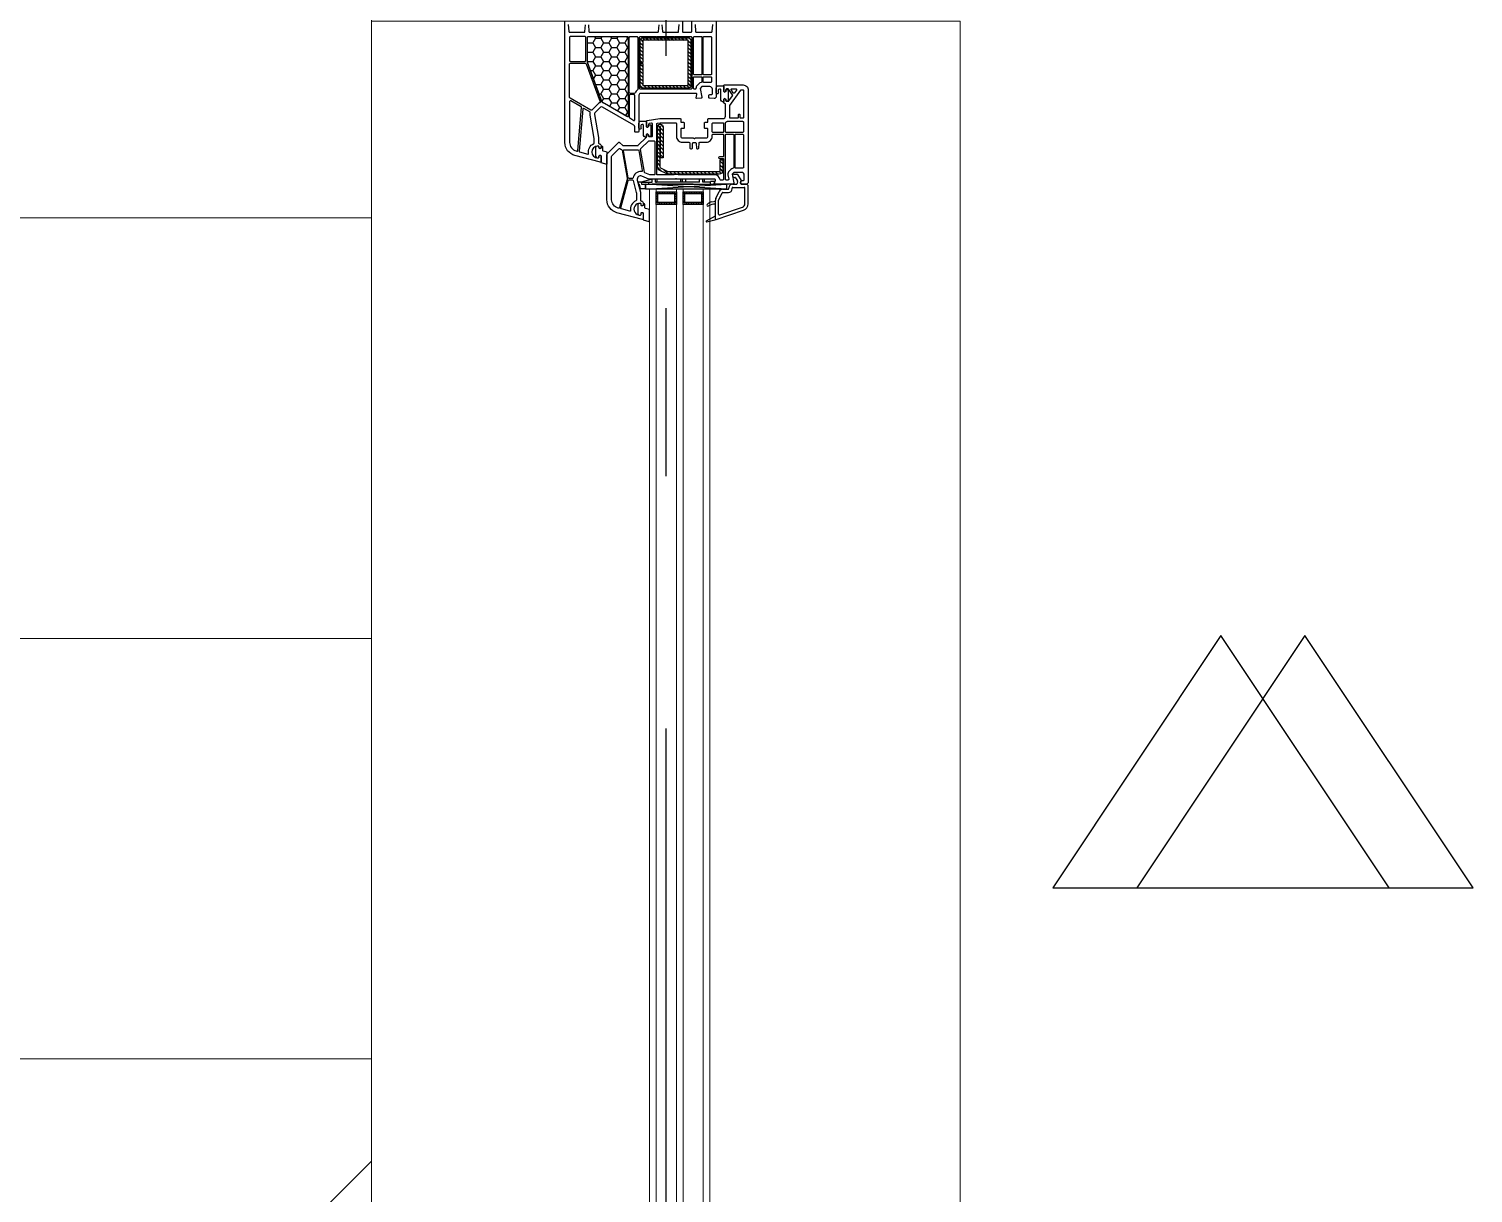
# Model space of a CAD drawing. Header units: inches. Extents: x -21163 to 11874, y -14995 to 6550.
# Drawn here: x -14029 to -13171, y -956 to -263 of the extents above; entities that cross this region are included whole.
import ezdxf

# ---------------------------------------------------------------- set-up
doc = ezdxf.new("R2010")
doc.units = ezdxf.units.IN
doc.header["$MEASUREMENT"] = 0
doc.linetypes.add('CONTI', pattern=[0])
doc.linetypes.add('GOST2.303 5', pattern=[24, 20, -1.5, 1, -1.5])
doc.layers.get('0').update_dxf_attribs({"color": 8})
for name, color, linetype in [('axis_dim', 8, 'CONTI'), ('GASKET', 8, 'Continuous'), ('PVC', 8, 'Continuous'), ('SOCKETS', 1, 'Continuous'), ('STEEL', 8, 'Continuous')]:
    doc.layers.add(name, color=color, linetype=linetype)
for name, color, linetype, lineweight in [('doors_windows', 8, 'Continuous', 5), ('floor', 8, 'Continuous', 5), ('stair1', 8, 'Continuous', 15)]:
    doc.layers.add(name, color=color, linetype=linetype, lineweight=lineweight)

# ---------------------------------------------------------------- blocks, each defined once
blk = doc.blocks.new('*U20')
at = {"linetype": 'Continuous'}
h = blk.add_hatch(dxfattribs=at)
h.set_pattern_fill('HONEY', color=6, angle=-90, style=0)
h.set_pattern_definition([(270, (1672.2694, 52.6428), (-2.74963, -4.7625), [3.175, -6.35]), (150, (1672.2694, 52.6428), (-2.74963, 4.7625), [3.175, -6.35]), (210, (1672.2694, 52.6428), (-5.49926, -6e-07), [-6.35, 3.175])])
h.paths.add_polyline_path([(1543.89, -37.59, -0.57735), (1543.46, -36.84), (1551.14, -23.53, 0.079163), (1551.54, -22.5, -0.259107), (1551.85, -22.14), (1575.53, -13.52, -0.087489), (1575.7, -13.49), (1590.41, -13.49, -0.414214), (1590.91, -13.99), (1590.91, -37.09, -0.414214), (1590.41, -37.59)])
at = {"color": 1, "linetype": 'Continuous', "lineweight": 25}
for p, q in [((1500.15, -48.17), (1503.14, -96.18)), ((1500.15, -96.18), (1503.14, -48.17))]:
    blk.add_line(p, q, dxfattribs=at)
at = {"color": 1, "linetype": 'Continuous'}
for p, q in [((1503.14, -44.14), (1500.57, -44.82)), ((1500.57, -44.82), (1500.57, -47.87)), ((1500.57, -47.87), (1503.14, -47.87)), ((1504.33, -45.37), (1503.13, -45.65)), ((1503.13, -45.65), (1503.13, -88.61)), ((1503.13, -49.97), (1504.33, -49.97)), ((1504.34, -43.52), (1503.14, -43.85)), ((1503.14, -43.85), (1503.14, -44.14)), ((1504.33, -45.37), (1504.33, -51.97)), ((1506.13, -51.97), (1504.33, -45.37)), ((1504.33, -45.65), (1504.33, -51.97)), ((1504.34, -45.39), (1504.34, -43.52)), ((1503.13, -76.2), (1503.13, -52)), ((1504.33, -51.97), (1506.13, -51.97)), ((1504.33, -53.97), (1504.33, -54.57)), ((1504.33, -53.97), (1506.13, -53.97)), ((1504.33, -79.97), (1504.33, -53.97)), ((1504.33, -54.97), (1506.13, -54.97)), ((1506.13, -82.97), (1506.13, -51.97)), ((1504.33, -68.97), (1506.13, -68.97)), ((1504.33, -69.97), (1506.13, -69.97)), ((1504.33, -71.97), (1506.13, -71.97)), ((1504.33, -79.97), (1506.13, -79.97)), ((1504.33, -81.97), (1506.13, -81.97)), ((1504.33, -86.67), (1504.33, -81.97)), ((1504.33, -82.97), (1506.13, -82.97)), ((1503.13, -86.67), (1504.83, -86.67)), ((1503.13, -88.61), (1504.83, -89.07)), ((1504.83, -89.07), (1504.83, -86.67))]:
    blk.add_line(p, q, dxfattribs=at)
at = {"color": 5}
for p, q in [((1492.17, -55.28), (1491.17, -55.28)), ((1492.17, -56.28), (1491.17, -56.28)), ((1492.17, -57.28), (1491.17, -57.28)), ((1492.17, -58.28), (1491.17, -58.28)), ((1492.17, -59.28), (1491.17, -59.28)), ((1492.17, -55.28), (1492.17, -54.28)), ((1492.67, -55.28), (1492.67, -54.28)), ((1493.67, -55.28), (1493.67, -54.28)), ((1494.67, -55.28), (1494.67, -54.28)), ((1495.67, -55.28), (1495.67, -54.28)), ((1496.67, -55.28), (1496.67, -54.28)), ((1497.67, -55.28), (1497.67, -54.28)), ((1497.67, -55.28), (1498.67, -55.28)), ((1497.67, -56.28), (1498.67, -56.28)), ((1497.67, -57.28), (1498.67, -57.28)), ((1497.67, -58.28), (1498.67, -58.28)), ((1497.67, -59.28), (1498.67, -59.28)), ((1492.17, -60.28), (1491.17, -60.28)), ((1492.17, -61.28), (1491.17, -61.28)), ((1492.17, -62.28), (1491.17, -62.28)), ((1492.17, -63.28), (1491.17, -63.28)), ((1492.17, -64.28), (1491.17, -64.28)), ((1492.17, -65.28), (1491.17, -65.28)), ((1492.17, -65.28), (1491.17, -65.28)), ((1492.17, -66.28), (1491.17, -66.28)), ((1492.17, -65.28), (1492.17, -66.28)), ((1492.67, -66.28), (1492.67, -65.28)), ((1493.67, -66.28), (1493.67, -65.28)), ((1494.67, -66.28), (1494.67, -65.28)), ((1495.67, -66.28), (1495.67, -65.28)), ((1496.67, -66.28), (1496.67, -65.28)), ((1497.67, -60.28), (1498.67, -60.28)), ((1497.67, -61.28), (1498.67, -61.28)), ((1497.67, -62.28), (1498.67, -62.28)), ((1497.67, -63.28), (1498.67, -63.28)), ((1497.67, -64.28), (1498.67, -64.28)), ((1497.67, -65.28), (1498.67, -65.28)), ((1497.67, -65.28), (1498.67, -65.28)), ((1497.67, -65.28), (1497.67, -66.28)), ((1497.67, -66.28), (1498.67, -66.28)), ((1492.17, -71.28), (1491.17, -71.28)), ((1492.17, -72.28), (1491.17, -72.28)), ((1492.17, -73.28), (1491.17, -73.28)), ((1492.17, -74.28), (1491.17, -74.28)), ((1492.17, -75.28), (1491.17, -75.28)), ((1492.17, -76.28), (1491.17, -76.28)), ((1492.17, -77.28), (1491.17, -77.28)), ((1492.17, -71.28), (1492.17, -70.28)), ((1492.67, -71.28), (1492.67, -70.28)), ((1493.67, -71.28), (1493.67, -70.28)), ((1494.67, -71.28), (1494.67, -70.28)), ((1495.67, -71.28), (1495.67, -70.28)), ((1496.67, -71.28), (1496.67, -70.28)), ((1497.67, -71.28), (1497.67, -70.28)), ((1497.67, -71.28), (1498.67, -71.28)), ((1497.67, -72.28), (1498.67, -72.28)), ((1497.67, -73.28), (1498.67, -73.28)), ((1497.67, -74.28), (1498.67, -74.28)), ((1497.67, -75.28), (1498.67, -75.28)), ((1497.67, -76.28), (1498.67, -76.28)), ((1497.67, -77.28), (1498.67, -77.28)), ((1492.17, -78.28), (1491.17, -78.28)), ((1492.17, -79.28), (1491.17, -79.28)), ((1492.17, -80.28), (1491.17, -80.28)), ((1492.17, -81.28), (1491.17, -81.28)), ((1492.17, -81.28), (1491.17, -81.28)), ((1492.17, -82.28), (1491.17, -82.28)), ((1492.17, -81.28), (1492.17, -82.28)), ((1492.67, -82.28), (1492.67, -81.28)), ((1493.67, -82.28), (1493.67, -81.28)), ((1494.67, -82.28), (1494.67, -81.28)), ((1495.67, -82.28), (1495.67, -81.28)), ((1496.67, -82.28), (1496.67, -81.28)), ((1497.67, -78.28), (1498.67, -78.28)), ((1497.67, -79.28), (1498.67, -79.28)), ((1497.67, -80.28), (1498.67, -80.28)), ((1497.67, -81.28), (1498.67, -81.28)), ((1497.67, -81.28), (1498.67, -81.28)), ((1497.67, -81.28), (1497.67, -82.28)), ((1497.67, -82.28), (1498.67, -82.28))]:
    blk.add_line(p, q, dxfattribs=at)
blk.add_lwpolyline([(1543.54, -37.59, -0.57735), (1543.29, -37.14), (1551.92, -22.19, -0.176327), (1552.07, -22.06), (1575.56, -13.51, -0.087489), (1575.66, -13.49), (1590.61, -13.49, -0.414214), (1590.91, -13.79), (1590.91, -37.29, -0.414214), (1590.61, -37.59)], format="xyb", close=True)
at = {"color": 1, "linetype": 'Continuous', "lineweight": 25}
blk.add_lwpolyline([(1500.15, -50.18), (1500.15, -48.17), (1503.14, -48.17), (1503.14, -96.18), (1500.15, -96.18)], close=True, dxfattribs=at)
at = {"color": 5}
for points in [[(1498.67, -66.28), (1491.17, -66.28), (1491.17, -54.28), (1498.67, -54.28)], [(1497.67, -65.28), (1492.17, -65.28), (1492.17, -55.28), (1497.67, -55.28)], [(1498.67, -82.28), (1491.17, -82.28), (1491.17, -70.28), (1498.67, -70.28)], [(1497.67, -81.28), (1492.17, -81.28), (1492.17, -71.28), (1497.67, -71.28)]]:
    blk.add_lwpolyline(points, close=True, dxfattribs=at)
at = {"layer": 'doors_windows', "color": 5}
for points in [[(868, -50.28), (1500.15, -50.28), (1500.15, -54.28), (868, -54.28)], [(868, -66.28), (1500.15, -66.28), (1500.15, -70.28), (868, -70.28)], [(868, -82.28), (1500.15, -82.28), (1500.15, -86.28), (868, -86.28)]]:
    blk.add_lwpolyline(points, close=True, dxfattribs=at)
at = {"layer": 'GASKET'}
for p, q in [((1480.7, -84.5), (1482.14, -89.88)), ((1481.44, -84.2), (1484.43, -89.5)), ((1492.69, -87.48), (1493.04, -89.5))]:
    blk.add_line(p, q, dxfattribs=at)
at = {"layer": 'GASKET', "color": 5, "linetype": 'Continuous'}
for points in [[(1524.99, -22.56, 0.414214), (1525.69, -21.86), (1525.69, -21.76, 0.414214), (1525.39, -21.46), (1524.54, -21.46), (1524.37, -21.16, -0.57735), (1524.89, -20.26), (1525.34, -20.26, 0.414214), (1525.84, -19.76), (1525.84, -19.46, 0.020024), (1525.83, -19.18, 0.390947), (1524.83, -18.26), (1519.85, -18.26, 0.390947), (1518.85, -19.18), (1518.84, -19.46), (1518.84, -19.76, 0.414214), (1519.34, -20.26), (1519.79, -20.26, -0.57735), (1520.31, -21.16), (1520.14, -21.46), (1516.09, -21.46), (1515.08, -24.85, 0.502334), (1515.36, -25.23), (1522.13, -25.23), (1522.86, -22.8, -0.349418), (1523.15, -22.56)], [(1490.89, -47.61, 0.414214), (1491.59, -46.91), (1491.59, -46.81, 0.414214), (1491.29, -46.51), (1490.44, -46.51), (1490.27, -46.21, -0.57735), (1490.79, -45.31), (1491.24, -45.31, 0.414214), (1491.74, -44.81), (1491.74, -44.51, 0.020024), (1491.73, -44.23, 0.390947), (1490.73, -43.31), (1485.75, -43.31, 0.390947), (1484.75, -44.23), (1484.74, -44.51), (1484.74, -44.81, 0.414214), (1485.24, -45.31), (1485.69, -45.31, -0.57735), (1486.21, -46.21), (1486.04, -46.51), (1481.99, -46.51), (1480.98, -49.9, 0.502334), (1481.26, -50.28), (1488.02, -50.28), (1488.76, -47.85, -0.349418), (1489.05, -47.61)], [(1538.01, -49.68, -0.414214), (1538.51, -50.18, -0.054959), (1538.43, -50.94, -0.351258), (1538.23, -51.1), (1531.79, -51.1, -0.351258), (1531.6, -50.94, -0.054959), (1531.51, -50.18, -0.414214), (1532.01, -49.68), (1532.46, -49.68, 0.57735), (1532.98, -48.78), (1532.81, -48.48), (1531.34, -48.48, -0.414214), (1531.14, -48.28), (1531.14, -47.81, -0.407864), (1532.12, -46.81), (1538.33, -46.68, 0.433601), (1538.72, -46.24), (1538.7, -45.92, 0.363714), (1537.97, -45.19), (1537, -45.11, 0.169782), (1536.81, -45.16, -1.241435), (1536.36, -43.99), (1539.45, -43.99, -0.414214), (1540.65, -45.19), (1540.65, -48.18, -0.414214), (1540.35, -48.48), (1537.21, -48.48), (1537.04, -48.78, 0.57735), (1537.56, -49.68)], [(1559, -95.68, -0.414214), (1559.5, -96.18, -0.054959), (1559.41, -96.94, -0.351258), (1559.22, -97.1), (1552.78, -97.1, -0.351258), (1552.58, -96.94, -0.054959), (1552.5, -96.18, -0.414214), (1553, -95.68), (1553.45, -95.68, 0.57735), (1553.97, -94.78), (1553.79, -94.48), (1552.33, -94.48, -0.414214), (1552.13, -94.28), (1552.13, -93.81, -0.407864), (1553.11, -92.81), (1559.32, -92.68, 0.433601), (1559.71, -92.24), (1559.68, -91.92, 0.363714), (1558.96, -91.19), (1557.99, -91.11, 0.169782), (1557.8, -91.16, -1.241435), (1557.35, -89.99), (1560.44, -89.99, -0.414214), (1561.64, -91.19), (1561.64, -94.18, -0.414214), (1561.34, -94.48), (1558.2, -94.48), (1558.03, -94.78, 0.57735), (1558.55, -95.68)]]:
    blk.add_lwpolyline(points, format="xyb", close=True, dxfattribs=at)
at = {"layer": 'GASKET'}
for centre, radius, start, end in [((1481.09, -84.4), 0.4, 29.48668, 195), ((1490.73, -85.1), 0.6, 47.51402, 209.41996), ((1483.24, -89.32), 8, 0, 29.41996), ((1487.76, -88.34), 5, 10, 47.51402)]:
    blk.add_arc(centre, radius, start, end, dxfattribs=at)
at = {"layer": 'PVC'}
for p, q in [((1482.13, -89.8), (1482.13, -89.8)), ((1482.15, -89.9), (1487.71, -106.29)), ((1482.43, -89.5), (1493.58, -89.5)), ((1484.89, -92.06), (1489.51, -105.68)), ((1485.36, -91.4), (1493.58, -91.4)), ((1491.24, -89.32), (1491.24, -89.5)), ((1493.8, -91.45), (1497.95, -93.47)), ((1494.63, -89.74), (1498.78, -91.76)), ((1498.23, -93.92), (1498.23, -97.3)), ((1500.13, -93.92), (1500.13, -97)), ((1500.33, -99.4), (1500.73, -99.4)), ((1500.63, -97.5), (1501.03, -97.5)), ((1501.23, -99.9), (1501.23, -106.6)), ((1503.13, -99.6), (1503.13, -101.91)), ((1504.78, -102.62), (1503.55, -102.4)), ((1506.88, -101.55), (1505.12, -102.56)), ((1508.88, -102.7), (1505.33, -104.75)), ((1507.13, -100.65), (1507.13, -101.11)), ((1509.13, -100.65), (1509.13, -102.27)), ((1491.41, -107.1), (1500.73, -107.1)), ((1491.5, -109), (1502.38, -109)), ((1502.38, -109), (1503.13, -108.25)), ((1503.13, -104.96), (1503.13, -108.25)), ((1505.33, -104.75), (1503.72, -104.47))]:
    blk.add_line(p, q, dxfattribs=at)
for points in [[(1598.1, -2), (1593.89, -2.37, 0.388879), (1593.43, -2.87), (1593.43, -11.46, 0.388879), (1593.89, -11.96), (1597.81, -12.3, 0.700208)], [(1597.81, -14), (1593.89, -14.34, 0.388879), (1593.43, -14.84), (1593.43, -55.16, 0.388879), (1593.89, -55.66), (1597.81, -56, 0.700208)], [(1597.81, -57.7), (1593.89, -58.04, 0.388879), (1593.43, -58.54), (1593.43, -67.13, 0.388879), (1593.89, -67.63), (1598.1, -68, 0.700208)], [(1599.63, -70), (1593.93, -70, 0.414214), (1593.43, -70.5), (1593.43, -74.9, 0.414214), (1593.93, -75.4), (1599.63, -75.4, -0.414214)], [(1598.1, -77.4), (1593.89, -77.77, 0.388879), (1593.43, -78.27), (1593.43, -87.13, 0.388879), (1593.89, -87.63), (1598.1, -88, 0.700208)], [(1599.63, -90), (1554.88, -90), (1554.13, -89.25), (1554.13, -88.75), (1554.32, -85.97, -0.446275), (1554.9, -85.51), (1556.02, -85.7, -0.36397), (1556.43, -86.2), (1556.43, -87.2, 0.414214), (1556.93, -87.7), (1559.63, -87.7, 0.414214), (1561.13, -86.2), (1561.13, -81.43), (1560.13, -80.43), (1554.91, -81.49, -0.454146), (1554.31, -81.03), (1554.13, -78.32, -0.51393), (1554.51, -78.01), (1556.5, -78.54, 0.493145), (1557.13, -78.06), (1557.13, -45, 0.414214), (1556.13, -44), (1534.63, -44, -0.414214), (1534.13, -43.5), (1534.13, -42, -0.414214), (1534.63, -41.5), (1537.33, -41.5, 0.267949), (1538.2, -41), (1549, -22.29, 0.339454), (1548.84, -21.09), (1545.55, -17.8, 0.245592), (1544.67, -17.52), (1530.83, -19.95, -0.043661), (1530.31, -20), (1527.63, -20, 0.414214), (1527.13, -20.5, -0.414214), (1526.13, -21.5), (1524.49, -21.5), (1524.31, -21.2, -0.57735), (1524.83, -20.3), (1525.28, -20.3, 0.414214), (1525.78, -19.8), (1525.78, -19.5, 1), (1518.78, -19.5), (1518.78, -19.8, 0.414214), (1519.28, -20.3), (1519.73, -20.3, -0.57735), (1520.25, -21.2), (1520.08, -21.5), (1516.43, -21.5, -0.493145), (1516.14, -21.12), (1520.21, -5.93, -0.339454), (1527.94, 0), (1599.63, 0, -0.414214)]]:
    blk.add_lwpolyline(points, format="xyb", dxfattribs=at)
for points in [[(1547.81, -10.6), (1522.87, -8.42, 0.36397), (1522.35, -8.79), (1521.03, -13.7, 0.546119), (1521.37, -14.08, -0.339137), (1527.28, -17.21, 0.293253), (1527.74, -17.5), (1530.36, -17.5), (1544.23, -15.05, -0.100742), (1545.63, -15.09, 0.329802), (1546.17, -14.85), (1548.2, -11.35, 0.548619)], [(1552.27, -2.8), (1527.94, -2.8, 0.339454), (1522.92, -6.65), (1522.79, -7.12, 0.466308), (1523.23, -7.75), (1548.66, -9.97, 0.291473), (1549.14, -9.72), (1552.7, -3.55, 0.57735)], [(1574.58, -2.8, -0.414214), (1575.08, -3.3), (1575.08, -12.18, -0.315299), (1574.75, -12.65), (1552.07, -20.91, -0.415199), (1551.43, -20.61, 0.110369), (1550.61, -19.32), (1547.24, -15.95, -0.339454), (1547.16, -15.35), (1554.26, -3.05, -0.267949), (1554.69, -2.8)], [(1576.18, -3.3), (1576.18, -11.9, 0.414214), (1576.68, -12.4), (1590.43, -12.4, 0.414214), (1590.93, -11.9), (1590.93, -3.3, 0.414214), (1590.43, -2.8), (1576.68, -2.8, 0.414214)], [(1575.63, -13.5), (1590.43, -13.5, -0.414214), (1590.93, -14), (1590.93, -37.1, -0.414214), (1590.43, -37.6), (1543.91, -37.6, -0.57735), (1543.48, -36.85), (1551.16, -23.54, 0.079163), (1551.56, -22.51, -0.259107), (1551.88, -22.15)], [(1555.93, -38.3), (1542.93, -38.3, 0.267949), (1542.5, -38.55), (1541.06, -41.05, 0.57735), (1541.32, -41.5), (1555.93, -41.5, 0.414214), (1556.43, -41), (1556.43, -38.8, 0.414214)], [(1590.43, -38.3, -0.414214), (1590.93, -38.8), (1590.93, -42.8, -0.414214), (1590.43, -43.3), (1559.47, -43.3, -0.252264), (1559.06, -43.08, 0.152167), (1557.45, -41.76, -0.305615), (1557.13, -41.29), (1557.13, -38.8, -0.414214), (1557.63, -38.3)], [(1590.43, -44.4, -0.414214), (1590.93, -44.9), (1590.93, -54.1, 1), (1590.93, -54.7), (1590.93, -65.1, 1), (1590.93, -65.7), (1590.93, -74.9, -0.414214), (1590.43, -75.4), (1560.13, -75.4, -0.414214), (1559.63, -74.9), (1559.63, -44.9, -0.414214), (1560.13, -44.4)], [(1566.53, -76.5, -0.414214), (1567.03, -77), (1567.03, -81, -0.414214), (1566.53, -81.5), (1564.1, -81.5, -0.372896), (1563.61, -81.07, 0.161969), (1562.9, -79.66), (1561.9, -78.66, 0.198912), (1560.13, -77.93, -0.414214), (1559.63, -77.43), (1559.63, -77, -0.414214), (1560.13, -76.5)], [(1590.43, -76.5, -0.414214), (1590.93, -77), (1590.93, -81, -0.414214), (1590.43, -81.5), (1568.63, -81.5, -0.414214), (1568.13, -81), (1568.13, -77, -0.414214), (1568.63, -76.5)], [(1566.53, -82.2, -0.414214), (1567.03, -82.7), (1567.03, -86.7, -0.414214), (1566.53, -87.2), (1564.13, -87.2, -0.414214), (1563.63, -86.7), (1563.63, -82.7, -0.414214), (1564.13, -82.2)], [(1590.43, -82.2, -0.414214), (1590.93, -82.7), (1590.93, -86.7, -0.414214), (1590.43, -87.2), (1568.63, -87.2, -0.414214), (1568.13, -86.7), (1568.13, -82.7, -0.414214), (1568.63, -82.2)]]:
    blk.add_lwpolyline(points, format="xyb", close=True, dxfattribs=at)
at = {"layer": 'PVC', "linetype": 'Continuous', "lineweight": 25}
for points in [[(1503.88, -109), (1503.13, -108.25), (1503.13, -107.75), (1503.32, -104.97, -0.446275), (1503.9, -104.51), (1505.02, -104.7, -0.36397), (1505.43, -105.2), (1505.43, -106.2, 0.414214), (1505.93, -106.7), (1508.63, -106.7, 0.414214), (1510.13, -105.2), (1510.13, -100.43), (1509.13, -99.43), (1503.91, -100.49, -0.454146), (1503.31, -100.03), (1503.14, -97.41, -0.016582), (1503.13, -97.21), (1503.13, -89.3, -0.493145), (1503.51, -89.01), (1505.5, -89.54, 0.493145), (1506.13, -89.06), (1506.13, -66.71, -0.201513), (1506.28, -66.36, 0.420084), (1506.28, -65.64, -0.201513), (1506.13, -65.29), (1506.13, -50), (1507.97, -45.8, 0.628383), (1505.62, -43.07), (1498.41, -45), (1493.63, -45, 0.414214), (1493.13, -45.5, -0.414214), (1492.13, -46.5), (1490.49, -46.5), (1490.31, -46.2, -0.57735), (1490.83, -45.3), (1491.27, -45.3, 0.38517), (1491.77, -44.85, 1.105542), (1484.8, -44.85, 0.38517), (1485.3, -45.3), (1485.73, -45.3, -0.57735), (1486.25, -46.2), (1486.08, -46.5), (1482.43, -46.5, -0.493145), (1482.14, -46.12), (1486.21, -30.93, -0.339454), (1493.94, -25), (1520.72, -25, -0.198912), (1521.43, -25.29), (1527.99, -31.85, -0.414214), (1527.99, -32.56), (1526.28, -34.27, 0.198912), (1526.13, -34.62), (1526.13, -43.29, 0.198912), (1526.28, -43.65), (1530.99, -48.35, 0.198912), (1531.34, -48.5), (1532.78, -48.5), (1532.95, -48.8, -0.57735), (1532.43, -49.7), (1531.93, -49.7, 0.414214), (1531.43, -50.2), (1531.43, -51.6, 0.414214), (1531.93, -52.1), (1538.92, -52.1, 0.455633), (1539.42, -51.53), (1539.22, -50.13, 0.373972), (1538.73, -49.7), (1537.53, -49.7, -0.57735), (1537.01, -48.8), (1537.19, -48.5), (1540.57, -48.5, -0.373885), (1541.07, -48.93), (1542.13, -56.5), (1542.13, -68.6, -0.414214), (1541.83, -68.9), (1540.23, -68.9, 0.414214), (1539.93, -69.2), (1539.93, -70.6, -0.414214), (1539.63, -70.9), (1536.53, -70.9, -0.414214), (1536.23, -70.6), (1536.23, -69.4, 0.414214), (1535.73, -68.9), (1531.63, -68.9, 0.414214), (1530.63, -69.9), (1530.63, -76.29, -0.201513), (1530.48, -76.64, 0.420084), (1530.48, -77.36, -0.201513), (1530.63, -77.71), (1530.63, -84.1, 0.414214), (1531.63, -85.1), (1535.73, -85.1, 0.414214), (1536.23, -84.6), (1536.23, -83.4, -0.414214), (1536.53, -83.1), (1539.63, -83.1, -0.414214), (1539.93, -83.4), (1539.93, -84.8, 0.414214), (1540.23, -85.1), (1541.83, -85.1, -0.414214), (1542.13, -85.4), (1542.13, -94, 0.414214), (1543.63, -95.5), (1550.63, -95.5, 0.414214), (1551.13, -95, -0.414214), (1551.63, -94.5), (1553.78, -94.5), (1553.95, -94.8, -0.57735), (1553.43, -95.7), (1552.93, -95.7, 0.414214), (1552.43, -96.2), (1552.43, -97.17, 0.244698), (1552.65, -97.58), (1555.7, -99.72, 0.315299), (1556.27, -99.72), (1559.62, -97.37, 0.244698), (1559.83, -96.96), (1559.83, -96.2, 0.414214), (1559.33, -95.7), (1558.53, -95.7, -0.57735), (1558.01, -94.8), (1558.19, -94.5), (1561.83, -94.5, -0.414214), (1562.13, -94.8), (1562.13, -106, -0.414214), (1559.13, -109)], [(1493.74, -42.5, -0.293253), (1493.28, -42.21, 0.339137), (1487.37, -39.08, -0.546119), (1487.03, -38.7), (1488.4, -33.6, -0.414214), (1489.01, -33.24), (1505.41, -37.64, -0.339454), (1505.78, -38.12), (1505.78, -40.05, -0.339454), (1505.41, -40.53), (1498.14, -42.48, -0.065543), (1498.01, -42.5)], [(1506.65, -36.95, -0.109518), (1505.36, -36.9), (1489.19, -32.57, -0.414214), (1488.84, -31.95), (1488.92, -31.65, -0.339454), (1493.94, -27.8), (1519.56, -27.8, -0.198912), (1520.27, -28.09), (1524.25, -32.08, -0.382222), (1524.29, -32.75, 0.088112), (1523.79, -33.67, -0.274835), (1523.4, -34)], [(1511.19, -46.01, -0.498043), (1510.61, -45.46, 0.394481), (1506.9, -40.57, -0.365019), (1506.48, -40.07), (1506.48, -38.12, -0.36397), (1506.9, -37.62), (1523.05, -34.77, -0.466308), (1523.63, -35.27), (1523.63, -43.39, -0.36397), (1523.22, -43.89)], [(1509.13, -53.5, -0.414214), (1508.63, -53), (1508.63, -50.63, -0.103244), (1508.68, -50.43), (1509.92, -47.58, -0.251284), (1510.29, -47.28), (1523.75, -44.91, -0.28183), (1524.24, -45.1, 0.034736), (1524.51, -45.41), (1528.79, -49.69, -0.198912), (1528.93, -50.04), (1528.93, -53, -0.414214), (1528.43, -53.5)], [(1519.93, -94.4, -0.414214), (1519.43, -93.9), (1519.43, -91.9, 1), (1518.43, -91.9), (1518.43, -93.9, -0.414214), (1517.93, -94.4), (1506.13, -94.4, -0.414214), (1505.63, -93.9), (1505.63, -92.61, -0.387795), (1506.09, -92.11, 0.387795), (1508.63, -89.32), (1508.63, -67.31, 0.229416), (1508.63, -64.69), (1508.63, -55.1, -0.414214), (1509.13, -54.6), (1538.91, -54.6, -0.373972), (1539.4, -55.03), (1539.63, -56.64, -0.034844), (1539.63, -56.71), (1539.63, -65.9, -0.414214), (1539.13, -66.4), (1531.63, -66.4, 0.414214), (1528.13, -69.9), (1528.13, -73.72, -0.39896), (1527.66, -74.22), (1524.61, -74.38, 0.39896), (1524.13, -74.87), (1524.13, -75.31, 0.39896), (1524.61, -75.8), (1527.4, -75.95, -0.442836), (1527.87, -76.52, 0.074681), (1527.87, -77.48, -0.442836), (1527.4, -78.05), (1524.61, -78.2, 0.39896), (1524.13, -78.69), (1524.13, -79.13, 0.39896), (1524.61, -79.62), (1527.66, -79.78, -0.39896), (1528.13, -80.28), (1528.13, -84.1, 0.414214), (1531.63, -87.6), (1532.33, -87.6, -0.414214), (1532.83, -88.1), (1532.83, -93.9, -0.414214), (1532.33, -94.4)], [(1534.43, -94.4, -0.414214), (1533.93, -93.9), (1533.93, -88.1, -0.414214), (1534.43, -87.6), (1539.13, -87.6, -0.414214), (1539.63, -88.1), (1539.63, -93.9, -0.414214), (1539.13, -94.4)], [(1513.1, -100.5, -0.372896), (1512.61, -100.07, 0.161969), (1511.9, -98.66), (1510.9, -97.66, 0.251647), (1508.63, -96.98), (1506.23, -97.47, -0.4743), (1505.63, -96.98), (1505.63, -96, -0.414214), (1506.13, -95.5), (1532.33, -95.5, -0.414214), (1532.83, -96), (1532.83, -100, -0.414214), (1532.33, -100.5)], [(1513.13, -106.2, -0.414214), (1512.63, -105.7), (1512.63, -101.7, -0.414214), (1513.13, -101.2), (1532.33, -101.2, -0.414214), (1532.83, -101.7), (1532.83, -105.7, -0.414214), (1532.33, -106.2)], [(1534.43, -106.2, -0.414214), (1533.93, -105.7), (1533.93, -96, -0.414214), (1534.43, -95.5), (1539.6, -95.5, -0.284915), (1540.05, -95.78, 0.045769), (1540.43, -96.4, -0.162278), (1540.53, -96.7), (1540.53, -105.7, -0.414214), (1540.03, -106.2)], [(1542.83, -106.2, -0.414214), (1542.33, -105.7), (1542.33, -104.7, -0.414214), (1542.83, -104.2), (1544.13, -104.2, 0.414214), (1544.63, -103.7), (1544.63, -103.5, 0.414214), (1544.13, -103), (1542.83, -103, -0.414214), (1542.33, -102.5), (1542.33, -98.49, -0.436376), (1542.87, -97.99, 0.01877), (1543.13, -98), (1549.6, -98, -0.153915), (1549.89, -98.09), (1559.12, -104.56, -0.244698), (1559.33, -104.97), (1559.33, -105.7, -0.414214), (1558.83, -106.2)], [(1557.44, -100.94, -0.520567), (1557.44, -100.12), (1559.05, -98.99, -0.606815), (1559.83, -99.4), (1559.83, -101.65, -0.606815), (1559.05, -102.06)]]:
    blk.add_lwpolyline(points, format="xyb", close=True, dxfattribs=at)
at = {"layer": 'PVC'}
for centre, radius, start, end in [((1482.43, -89.8), 0.3, 90, 198.74809), ((1485.36, -91.9), 0.5, 90, 198.74809), ((1493.58, -91.9), 2.4, 64.07953, 90), ((1493.58, -91.9), 0.5, 64.07953, 90), ((1497.73, -93.92), 0.5, 0, 64.07953), ((1497.73, -93.92), 2.4, 0, 64.07953), ((1500.33, -97.3), 2.1, 180, 270), ((1500.63, -97), 0.5, 180, 270), ((1500.73, -99.9), 0.5, 0, 90), ((1501.03, -99.6), 2.1, 0, 90), ((1503.63, -101.91), 0.5, 180, 260), ((1504.87, -102.13), 0.5, 260, 300), ((1506.63, -101.11), 0.5, 300, 0), ((1508.13, -100.65), 1, 0, 180), ((1508.63, -102.27), 0.5, 300, 0), ((1491.5, -105), 4, 198.74809, 270), ((1491.5, -105), 2.1, 198.74809, 270), ((1500.73, -106.6), 0.5, 270, 0), ((1503.63, -104.96), 0.5, 80, 180)]:
    blk.add_arc(centre, radius, start, end, dxfattribs=at)
at = {"layer": 'STEEL', "color": 5, "linetype": 'Continuous'}
for p, q in [((1561.79, -44.8), (1560.23, -46.36)), ((1561.73, -46.98), (1560.23, -48.48)), ((1561.73, -49.1), (1560.23, -50.6)), ((1561.73, -51.22), (1560.23, -52.72)), ((1563.91, -44.8), (1562.41, -46.3)), ((1566.03, -44.8), (1564.53, -46.3)), ((1568.15, -44.8), (1566.65, -46.3)), ((1570.27, -44.8), (1568.77, -46.3)), ((1572.4, -44.8), (1570.9, -46.3)), ((1574.52, -44.8), (1573.02, -46.3)), ((1576.64, -44.8), (1575.48, -45.95)), ((1578.76, -44.8), (1577.26, -46.3)), ((1580.88, -44.8), (1579.38, -46.3)), ((1583, -44.8), (1581.5, -46.3)), ((1585.12, -44.8), (1583.62, -46.3)), ((1587.25, -44.8), (1585.75, -46.3)), ((1589.27, -44.9), (1587.87, -46.3)), ((1590.22, -46.07), (1588.73, -47.55)), ((1590.23, -48.17), (1588.73, -49.67)), ((1590.23, -50.3), (1588.73, -51.8)), ((1511.96, -58.68), (1509.11, -61.53)), ((1513.35, -55.03), (1510.87, -57.51)), ((1515.62, -55.03), (1514.12, -56.53)), ((1517.88, -55.03), (1516.38, -56.53)), ((1520.14, -55.03), (1518.64, -56.53)), ((1520.56, -56.87), (1518.98, -58.45)), ((1522.4, -55.03), (1520.9, -56.53)), ((1522.82, -56.87), (1521.24, -58.45)), ((1524.67, -55.03), (1523.17, -56.53)), ((1525.08, -56.87), (1523.5, -58.45)), ((1526.93, -55.03), (1525.43, -56.53)), ((1527.35, -56.87), (1525.77, -58.45)), ((1529.19, -55.03), (1527.69, -56.53)), ((1529.61, -56.87), (1528.03, -58.45)), ((1531.45, -55.03), (1529.95, -56.53)), ((1531.87, -56.87), (1530.29, -58.45)), ((1533.72, -55.03), (1532.22, -56.53)), ((1534.13, -56.87), (1532.55, -58.45)), ((1535.98, -55.03), (1534.48, -56.53)), ((1536.4, -56.87), (1534.82, -58.45)), ((1538.03, -55.24), (1536.74, -56.53)), ((1538.76, -56.78), (1537.08, -58.45)), ((1561.73, -53.34), (1560.23, -54.84)), ((1561.73, -55.46), (1560.23, -56.96)), ((1561.73, -57.58), (1560.23, -59.08)), ((1561.73, -59.7), (1560.23, -61.2)), ((1590.23, -52.42), (1588.73, -53.92)), ((1590.23, -54.54), (1588.73, -56.04)), ((1590.23, -56.66), (1588.73, -58.16)), ((1590.23, -58.78), (1588.73, -60.28)), ((1510.61, -62.3), (1509.11, -63.8)), ((1510.61, -64.56), (1509.11, -66.06)), ((1510.61, -66.82), (1509.11, -68.32)), ((1561.73, -61.83), (1560.23, -63.33)), ((1561.73, -63.95), (1560.23, -65.45)), ((1561.73, -66.07), (1560.23, -67.57)), ((1561.73, -68.19), (1560.23, -69.69)), ((1590.23, -60.9), (1588.73, -62.4)), ((1590.23, -63.02), (1588.73, -64.52)), ((1590.23, -65.15), (1588.73, -66.65)), ((1590.23, -67.27), (1588.73, -68.77)), ((1510.61, -69.08), (1509.11, -70.58)), ((1510.61, -71.35), (1509.11, -72.85)), ((1510.61, -73.61), (1509.11, -75.11)), ((1510.61, -75.87), (1509.11, -77.37)), ((1561.73, -70.31), (1560.23, -71.81)), ((1561.73, -72.43), (1560.33, -73.83)), ((1562.99, -73.3), (1561.51, -74.78)), ((1565.11, -73.3), (1563.61, -74.8)), ((1567.23, -73.3), (1565.73, -74.8)), ((1569.35, -73.3), (1567.85, -74.8)), ((1571.47, -73.3), (1569.97, -74.8)), ((1573.59, -73.3), (1572.09, -74.8)), ((1575.72, -73.3), (1574.22, -74.8)), ((1577.84, -73.3), (1576.34, -74.8)), ((1579.96, -73.3), (1578.46, -74.8)), ((1582.08, -73.3), (1580.58, -74.8)), ((1584.2, -73.3), (1582.7, -74.8)), ((1586.32, -73.3), (1584.82, -74.8)), ((1588.44, -73.3), (1586.94, -74.8)), ((1590.23, -69.39), (1588.73, -70.89)), ((1590.23, -71.51), (1588.73, -73.01)), ((1590.18, -73.68), (1589.11, -74.75)), ((1510.61, -78.13), (1509.11, -79.63)), ((1510.61, -80.4), (1509.11, -81.9)), ((1510.61, -82.66), (1509.11, -84.16)), ((1510.61, -84.92), (1509.11, -86.42)), ((1510.61, -87.19), (1509.11, -88.69)), ((1510.61, -89.45), (1509.11, -90.95)), ((1510.61, -91.71), (1509.42, -92.9)), ((1512.26, -92.33), (1510.78, -93.8)), ((1514.52, -92.33), (1513.02, -93.83)), ((1516.78, -92.33), (1515.28, -93.83)), ((1517.61, -93.76), (1517.54, -93.83))]:
    blk.add_line(p, q, dxfattribs=at)
blk.add_lwpolyline([(1575.48, -46.3), (1575.48, -44.8), (1588.73, -44.8, -0.414214), (1590.23, -46.3), (1590.23, -73.3, -0.414214), (1588.73, -74.8), (1561.73, -74.8, -0.414214), (1560.23, -73.3), (1560.23, -46.3, -0.414214), (1561.73, -44.8), (1574.98, -44.8), (1574.98, -46.3), (1561.73, -46.3), (1561.73, -73.3), (1588.73, -73.3), (1588.73, -46.3)], format="xyb", close=True, dxfattribs=at)
at = {"layer": 'STEEL', "linetype": 'Continuous'}
blk.add_lwpolyline([(1509.11, -91.83), (1509.11, -61.5, -0.116434), (1509.32, -60.61), (1511.56, -56.13, -0.284079), (1513.35, -55.03), (1537.26, -55.03, -0.414214), (1538.76, -56.53), (1538.76, -56.95, -0.414214), (1537.26, -58.45), (1518.76, -58.45), (1518.76, -56.87), (1537.35, -56.87, 0.940252), (1537.37, -56.53), (1513.48, -56.53, 0.228035), (1512.9, -56.81), (1510.66, -61.28, 0.116434), (1510.61, -61.5), (1510.61, -91.83, 0.414214), (1511.11, -92.33), (1517.61, -92.33), (1517.61, -93.83), (1511.11, -93.83, -0.414214)], format="xyb", close=True, dxfattribs=at)

msp = doc.modelspace()

# ---------------------------------------------------------------- hatches: boundary and pattern name
at = {"layer": 'floor', "ltscale": 100}
h = msp.add_hatch(dxfattribs=at)
h.set_pattern_fill('DOLMIT', color=8, scale=1000)
h.set_pattern_definition([(0, (-32015.06, -49126.03), (0, 250), []), (45, (-32015.06, -49126), (-500, 500), [353.553, -707.107])])
h.paths.add_polyline_path([(-13825.59, 1661), (-16825.59, 1661), (-16825.59, -2864.13), (-16825.59, -7989), (-13825.59, -7989)])

# ---------------------------------------------------------------- linework, layer by layer
at = {"layer": 'axis_dim', "linetype": 'GOST2.303 5', "lineweight": 25, "ltscale": 100}
msp.add_lwpolyline([(-13650.59, 1720.66), (-13650.59, -10307.95)], dxfattribs=at)
at = {"layer": 'doors_windows', "lineweight": 20, "ltscale": 50}
msp.add_lwpolyline([(-13825.59, -1858.88), (-13475.59, -1858.88), (-13475.59, -258.88), (-13825.59, -258.88)], close=True, dxfattribs=at)
at = {"layer": 'SOCKETS'}
for p, q in [((-13420.51, -774.08), (-13220.51, -774.08)), ((-13370.51, -774.08), (-13170.51, -774.08))]:
    msp.add_line(p, q, dxfattribs=at)
for points in [[(-13420.51, -774.08), (-13220.51, -774.08), (-13320.51, -624.08)], [(-13370.51, -774.08), (-13170.51, -774.08), (-13270.51, -624.08)]]:
    msp.add_lwpolyline(points, close=True, dxfattribs=at)
at = {"layer": 'stair1', "ltscale": 75}
msp.add_lwpolyline([(-13825.59, 1661), (-16825.59, 1661), (-16825.59, -2864.13), (-16825.59, -7989), (-13825.59, -7989)], close=True, dxfattribs=at)

# ---------------------------------------------------------------- block references
at = {"ltscale": 100, "rotation": 89.99999999999996}
msp.add_blockref('*U20', (-13710.59, -1858.88), dxfattribs=at)

doc.saveas('drawing.dxf')
